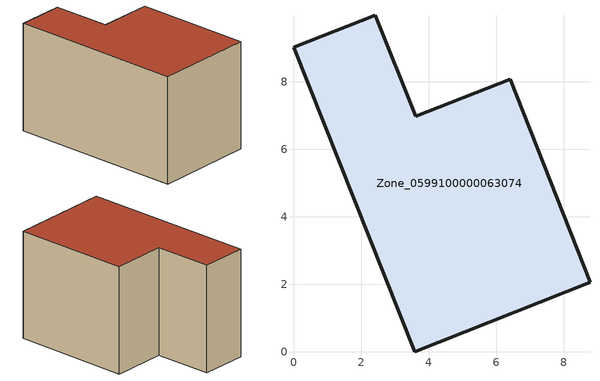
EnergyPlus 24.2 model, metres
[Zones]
Zone_0599100000063074
 floor ground (C_G): 3.59,0 0,9.01 2.42,9.97 3.62,6.97 6.42,8.07 8.78,2.06 z0
 wall outside (C_F): 3.59,0 8.78,2.06 6.42,8.07 3.62,6.97 2.42,9.97 0,9.01 3.59,0 z0:6
 roof outside (C_R): 0,9.01 3.59,0 8.78,2.06 6.42,8.07 3.62,6.97 2.42,9.97 z6
[BUILDING]
Pand.0599100000063074: North Axis=0; Terrain=City; Loads Convergence Tolerance Value=0.04; Temperature Convergence Tolerance Value=0.4; Solar Distribution=FullExterior; Maximum Number of Warmup Days=25; Minimum Number of Warmup Days=1
[Site:Location]
Rotterdam.The.Hague.AP_ZH_NLD Design_Conditions: Latitude=51.96; Longitude=4.45; Time Zone=1; Elevation=-4.5
[SITE:GROUNDTEMPERATURE:BUILDINGSURFACE]
18, 18, 18, 18, 18, 18, 18, 18, 18, 18, 18, 18
[MATERIAL] Thermal Absorptance=0.9; Solar Absorptance=0.7; Visible Absorptance=0.7
Name | Roughness | Thickness | Conductivity | Density | Specific Heat
G.TI.1946 | MediumSmooth | 0.15 | 1 | 540 | 1210
F.TI.1946 | Rough | 0.3 | 0.857143 | 1920 | 840
R.TI.1946 | MediumRough | 0.2 | 0.1 | 1500 | 1000
[CONSTRUCTION]
C_G: G.TI.1946
C_F: F.TI.1946
C_R: R.TI.1946
[ZONE]
Zone_0599100000063074: Type=1; Multiplier=1; Ceiling Height=Autocalculate; Volume=Autocalculate; Floor Area=autocalculate; Part of Total Floor Area=Yes
[ZONEINFILTRATION:DESIGNFLOWRATE]
Infil_Zone_0599100000063074: Zone or ZoneList or Space or SpaceList=Zone_0599100000063074; Schedule=AlwaysOn; Design Flow Rate Calculation Method=Flow/Area; Flow Rate per Floor Area=0.003; Constant Term Coefficient=1; Temperature Term Coefficient=0; Velocity Term Coefficient=0; Velocity Squared Term Coefficient=0
[HVACTEMPLATE:ZONE:IDEALLOADSAIRSYSTEM]
Zone_0599100000063074: Maximum Heating Supply Air Temperature=50; Minimum Cooling Supply Air Temperature=13; Maximum Heating Supply Air Humidity Ratio=0.0156; Minimum Cooling Supply Air Humidity Ratio=0.0077; Heating Limit=NoLimit; Cooling Limit=NoLimit; Dehumidification Control Type=ConstantSensibleHeatRatio; Cooling Sensible Heat Ratio=0.7; Dehumidification Setpoint=60; Humidification Control Type=None; Humidification Setpoint=30; Outdoor Air Method=None; Outdoor Air Flow Rate per Person=0.00944; Outdoor Air Flow Rate per Zone Floor Area=0; Outdoor Air Flow Rate per Zone=0; Demand Controlled Ventilation Type=None; Outdoor Air Economizer Type=NoEconomizer; Heat Recovery Type=None; Sensible Heat Recovery Effectiveness=0.7; Latent Heat Recovery Effectiveness=0.65
[ZONECONTROL:THERMOSTAT]
ThermostatControl_Zone_0599100000063074: Zone or ZoneList=Zone_0599100000063074; Control Type Schedule=DualSetpointControlType; Control 1=Thermostat_Zone_0599100000063074; Temperature Difference Between Cutout And Setpoint=0
[THERMOSTATSETPOINT:DUALSETPOINT]
Thermostat_Zone_0599100000063074: Heating Setpoint Temperature Schedule=HeatingSetpoint_Zone_0599100000063074; Cooling Setpoint Temperature Schedule=CoolingSetpoint_Zone_0599100000063074
[SCHEDULE:COMPACT]
HeatingSetpoint_Zone_0599100000063074: Through: 12/31, For: AllDays, Until: 24:00, 21
CoolingSetpoint_Zone_0599100000063074: Through: 12/31, For: AllDays, Until: 24:00, 24
DualSetpointControlType: Through: 12/31, For: AllDays, Until: 24:00, 4
AlwaysOn: Through: 12/31, For: AllDays, Until: 24:00, 1
